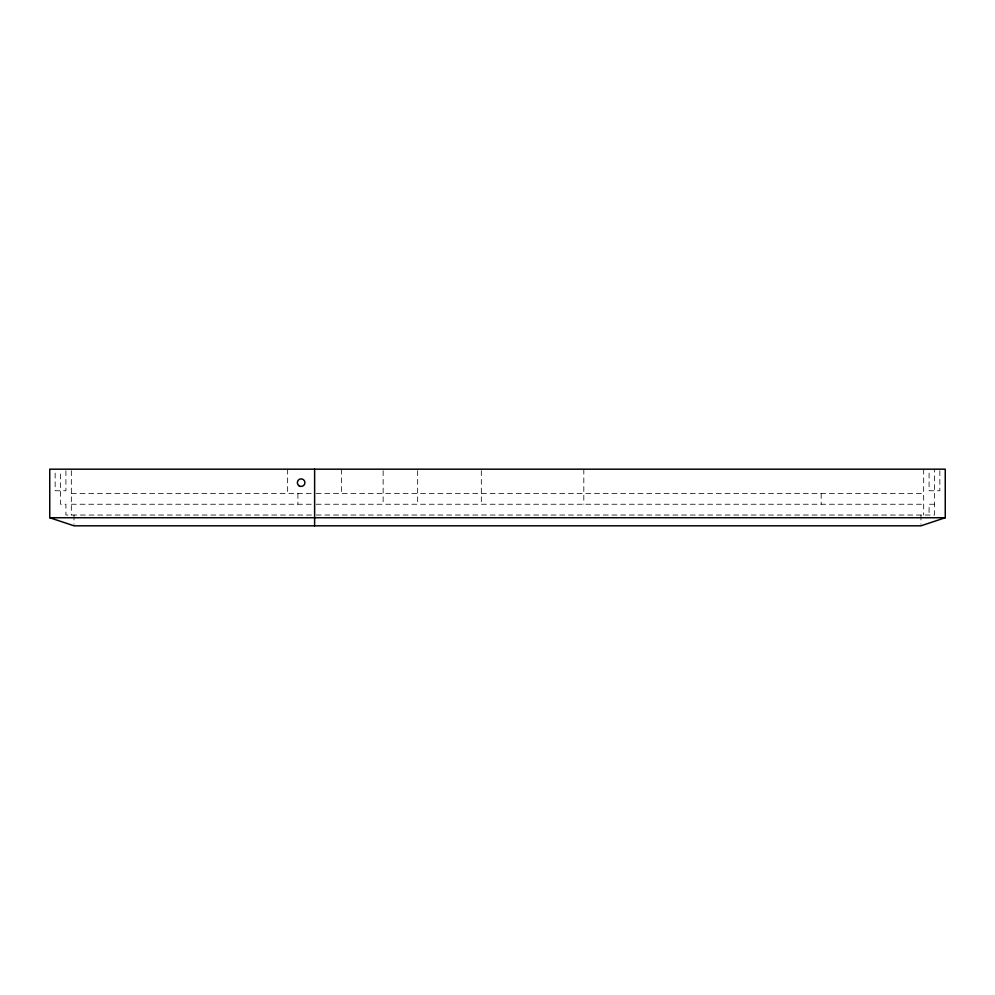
<?xml version="1.0" encoding="UTF-8"?>
<svg xmlns="http://www.w3.org/2000/svg" width="995" height="995" viewBox="0 0 995 995"><rect width="100%" height="100%" fill="white"/><g stroke="black" fill="none" stroke-linecap="round" stroke-linejoin="round"><path stroke-width="0.75" stroke-dasharray="4.97 3.73" d="M71.329 493.458L314.619 493.458M316.124 493.458L923.671 493.458M71.329 504.241L311.522 504.241M316.149 504.241L923.671 504.241M934.467 504.241L929.069 504.241L929.069 515.037M311.522 515.037L65.931 515.037L65.931 504.241L60.533 504.241L60.533 470.697M316.174 515.037L934.467 515.037L934.467 469.18M939.852 470.722L939.852 490.759L929.069 490.759L929.069 470.722M923.671 469.18L923.671 515.037M920.972 515.037L920.972 524.278M821.173 493.458L821.173 504.241M583.816 469.18L583.816 504.241M481.319 470.697L481.319 504.241M417.664 470.697L417.664 504.241M383.137 470.697L383.137 504.241M341.596 469.18L341.596 493.458M297.903 493.458L297.903 504.241M287.654 469.18L287.654 493.458M74.028 515.037L74.028 524.278M71.329 470.697L71.329 515.037M65.906 470.722L65.931 490.759L55.148 490.759L55.148 470.722"/><path stroke-width="1.49" d="M945.25 517.736L920.972 525.82L74.028 525.82L49.75 517.736L49.75 469.18L945.25 469.18L945.25 517.736L49.75 517.736M314.619 469.18L314.619 525.82M299.246 485.933A3.781 3.781 0 0 0 304.918 482.662A3.781 3.781 0 0 0 299.246 479.391A3.781 3.781 0 0 0 299.246 485.933"/></g></svg>
